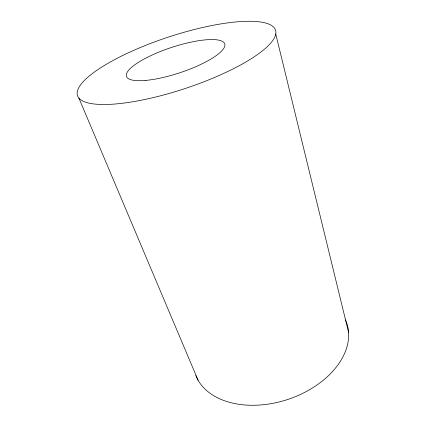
<?xml version="1.0" encoding="UTF-8"?>
<svg xmlns="http://www.w3.org/2000/svg" width="426" height="426" viewBox="0 0 426 426"><rect width="100%" height="100%" fill="white"/><g stroke="black" fill="none" stroke-linecap="round" stroke-linejoin="round"><path stroke-width="0.64" d="M78.895 98.108L198.063 380.221M275.755 34.016A104.295 27.046 -18.3 0 1 122.278 103.278A104.295 27.046 -18.3 0 1 131.512 51.36A104.295 27.046 -18.3 0 1 275.755 34.016L348.596 332.434M345.486 319.867A79.923 53.751 -18.3 0 1 291.922 398.006A79.923 53.751 -18.3 0 1 195.795 375.53M145.809 80.402A51.748 13.318 -18.3 0 0 224.523 46.876A51.748 13.318 -18.3 0 0 156.475 53.112A51.748 13.318 -18.3 0 0 145.809 80.402"/></g></svg>
